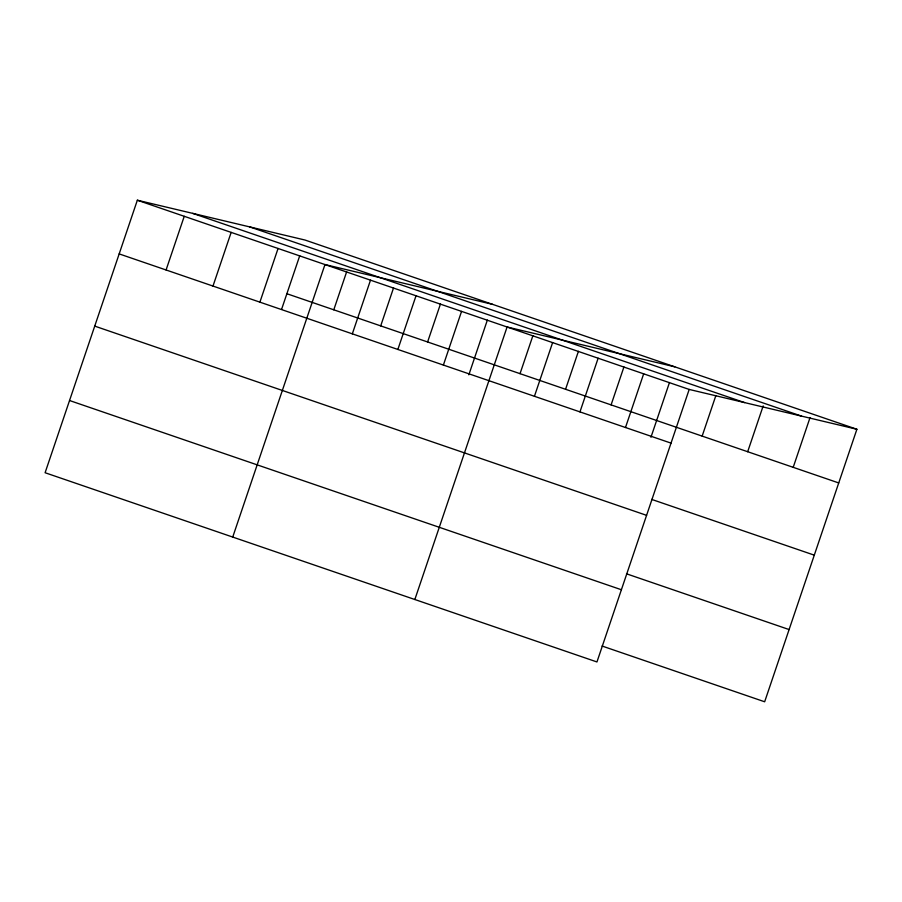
<?xml version="1.0" encoding="UTF-8"?>
<svg xmlns="http://www.w3.org/2000/svg" width="902" height="902" viewBox="0 0 902 902"><rect width="100%" height="100%" fill="white"/><g stroke="black" fill="none" stroke-linecap="round" stroke-linejoin="round"><path stroke-width="1.35" d="M856.9 429.262L305.045 240.045L137.341 200.221L45.1 472.738L596.955 661.955L689.196 389.438L856.9 429.262L764.659 701.779L602.062 646.024M166.081 269.98L184.245 216.311M212.985 286.069L231.16 232.389M259.9 302.147L278.064 248.478M281.638 309.194L299.735 255.751M232.727 537.073L324.968 264.557L492.684 304.38M333.785 309.803L346.639 271.84M352.332 333.841L370.497 280.172M380.7 325.893L393.543 287.918M397.861 349.457L416.025 295.777M427.604 341.971L440.458 304.008M443.389 365.062L461.553 311.393M468.837 374.815L487.362 320.086M414.841 599.514L507.082 326.998L674.786 366.821M520.037 373.665L532.89 335.702M534.435 396.282L552.61 342.613M565.565 389.281L578.419 351.306M579.963 411.898L598.139 358.218M611.094 404.885L623.947 366.922M625.492 427.503L643.667 373.834M650.951 437.256L669.476 382.527M702.151 436.106L715.884 395.527M747.679 451.722L763.182 405.9M793.208 467.326L810.041 417.581M249.707 226.898L801.551 416.126M192.69 213.368L744.533 402.585M137.341 200.221L689.196 389.438M286.881 293.725L838.736 482.942M119.177 253.902L671.02 443.119M651.684 499.404L814.292 555.158M94.733 326.118L646.576 515.335M626.507 573.807L789.103 629.562M69.544 400.522L621.399 589.739"/></g></svg>
